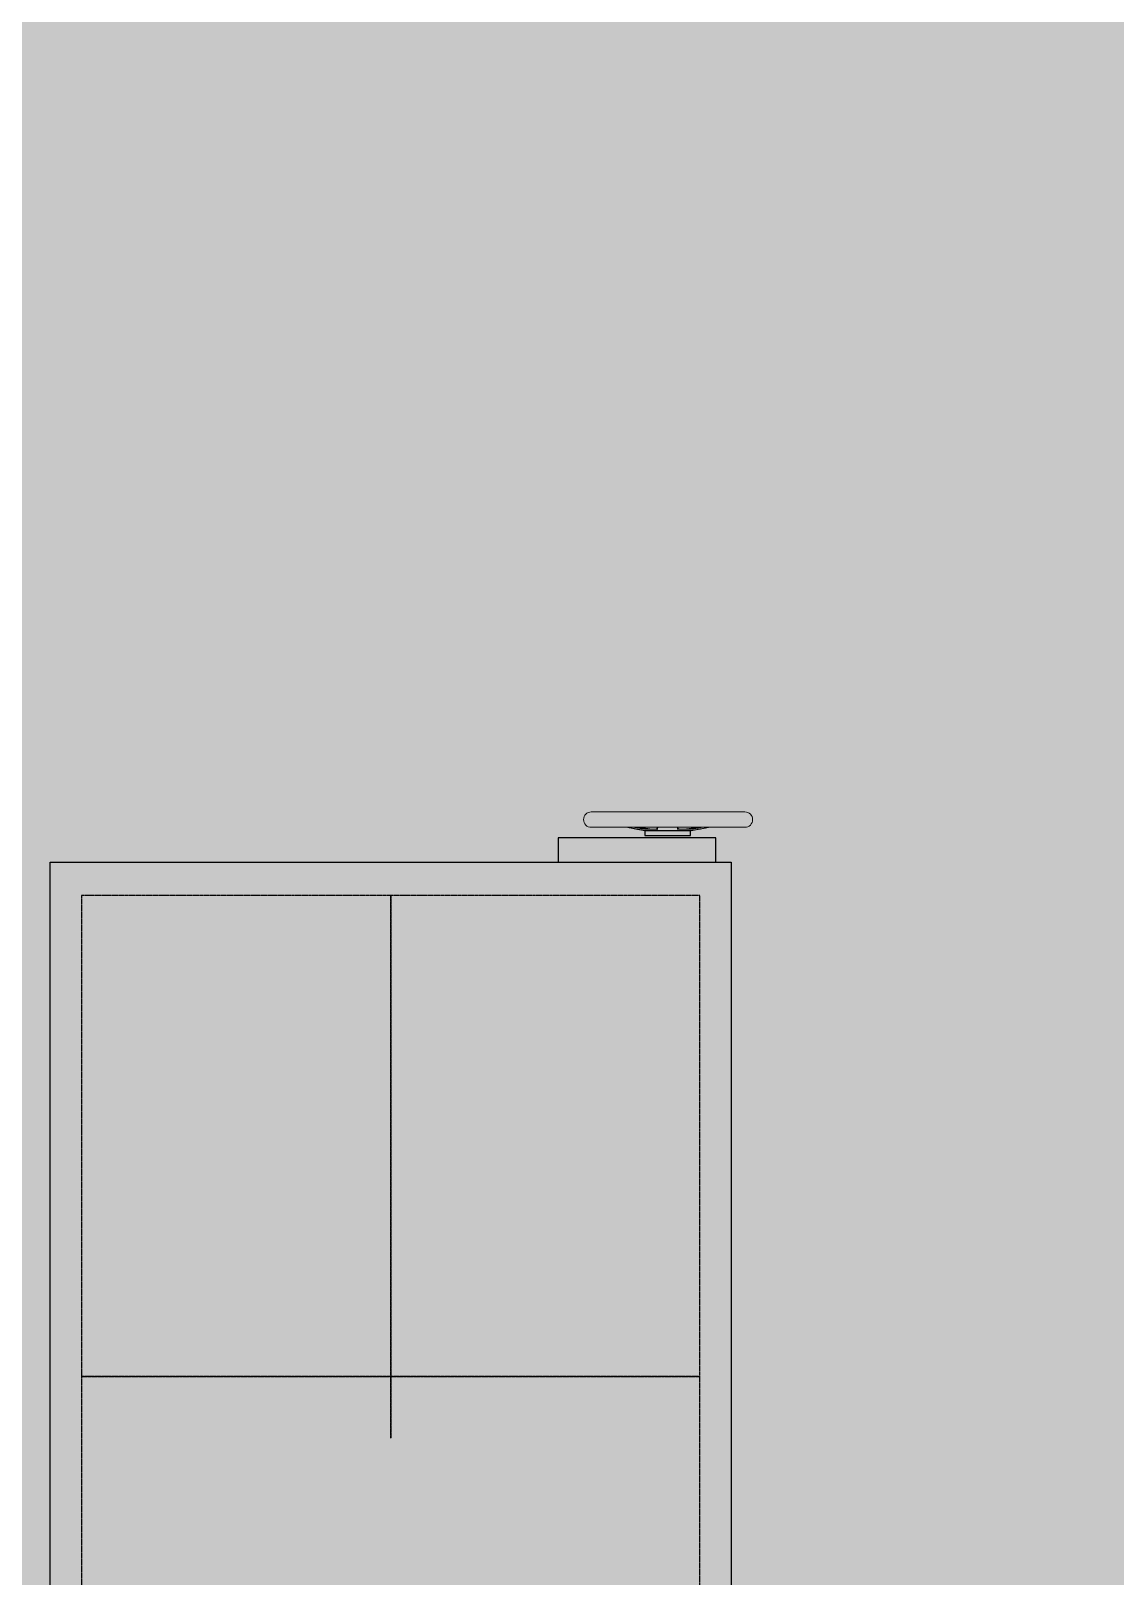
# Model space of a CAD drawing. Header units: inches. Extents: x 613227 to 772276, y -183327 to -97364.
# Drawn here: x 674653 to 676898, y -121837 to -118638 of the extents above; entities that cross this region are included whole.
import ezdxf

# ---------------------------------------------------------------- set-up
doc = ezdxf.new("R2010")
doc.units = ezdxf.units.IN
doc.header["$MEASUREMENT"] = 0
doc.linetypes.add('HIDDEN2', pattern=[0.1875, 0.125, -0.0625])
doc.layers.add('HL-TMP', color=7, linetype='Continuous')
doc.layers.add('SHOPFITTING', color=4, linetype='Continuous')

msp = doc.modelspace()

# ---------------------------------------------------------------- hatches: boundary and pattern name
at = {"layer": 'HL-TMP', "true_color": 0xffff00}
h = msp.add_hatch(color=2, dxfattribs=at)
h.paths.add_polyline_path([(707313.1, -141726.6), (707013.4, -141726.6), (707013.4, -141571.6), (702623.4, -141571.6), (702623.4, -142891.6), (702623.4, -144471.6), (707013.4, -144471.6), (707013.4, -144326.6), (707313.1, -144326.6)], flags=0)
h.paths.add_polyline_path([(707213.4, -119081.6), (702623.4, -119081.6), (702623.4, -121891.6), (702623.4, -121971.6), (707213.4, -121971.6), (707213.4, -120726.6), (707013.4, -120726.6), (707013.4, -120326.6), (707213.4, -120326.6)], flags=0)
h.paths.add_polyline_path([(707213.4, -114726.6), (707013.4, -114726.6), (707013.4, -114581.6), (702623.4, -114581.6), (702623.4, -115891.6), (702623.4, -118971.6), (707213.4, -118971.6), (707213.4, -117726.6), (707013.4, -117726.6), (707013.4, -117326.6), (707213.4, -117326.6)], flags=0)
h.paths.add_polyline_path([(684713.3, -177716.6), (684613.3, -177716.6), (684613.3, -177326.6), (684713.4, -177326.6), (684713.4, -177100.6), (681253.4, -177100.6), (680203.3, -177100.6), (680203.3, -177870.6), (680203.3, -181806.6), (684603.4, -181806.6), (684603.4, -180726.6), (684613.3, -180726.6), (684613.3, -180326.6), (684713.3, -180326.6)], flags=0)
h.paths.add_polyline_path([(699903.4, -162436.6), (695613.4, -162436.6), (695613.4, -164226.6), (695313.4, -164226.6), (695313.4, -165326.6), (695613.4, -165326.6), (695613.4, -165726.6), (695314.1, -165726.6), (695314.1, -166971.4), (698715.8, -166971.4), (698715.8, -167081.4), (695313.6, -167081.4), (695313.6, -168326.6), (695613.4, -168326.6), (695613.4, -168726.6), (695313.6, -168726.6), (695313.6, -171326.6), (695613.4, -171326.6), (695613.4, -171471.6), (699903.4, -171471.6), (699903.3, -166119.6)], flags=0)
h.paths.add_polyline_path([(699748.3, -172581.6), (699748.3, -171581.6), (695613.4, -171581.6), (695613.4, -171726.6), (695313.4, -171726.6), (695313.6, -174326.6), (695613.4, -174326.6), (695613.4, -174726.6), (695313.4, -174726.6), (695313.6, -176037), (695353.1, -176076.5), (696603.4, -176076.4), (696603.4, -175676.6), (699748.3, -175676.6)], flags=0)
h.paths.add_polyline_path([(702758.4, -171581.6), (700838.4, -171581.6), (699858.4, -171581.6), (699858.4, -172581.6), (699858.4, -175676.6), (700003.3, -175676.6), (700003.3, -176076.4), (700217.5, -176076.4), (700684, -176542.9), (700830.5, -176603.8), (701786.2, -176603.8), (701932.7, -176542.9), (702399.2, -176076.4), (702613.3, -176076.4), (702613.3, -175676.6), (702758.4, -175676.6), (702758.4, -173431.6)], flags=0)
h.paths.add_polyline_path([(707213.4, -171726.6), (707013.4, -171726.6), (707013.4, -171581.6), (702868.3, -171581.6), (702868.3, -173431.6), (702868.3, -175676.6), (706013.4, -175676.6), (706013.4, -176076.4), (707273.6, -176076.5), (707313.1, -176037), (707313.1, -174726.6), (707013.4, -174726.6), (707013.4, -174326.6), (707213.4, -174326.6)], flags=0)
h.paths.add_polyline_path([(707213.4, -150726.6), (707013.4, -150726.6), (707013.4, -150326.6), (707213.4, -150326.6), (707213.4, -148971.6), (707113.3, -148971.6), (707113.3, -149081.6), (704913.4, -149081.6), (704913.4, -148971.6), (707213.4, -148971.6), (707213.4, -147726.6), (707013.4, -147726.6), (707013.4, -147326.6), (707213.4, -147326.6), (707213.4, -144726.6), (707013.4, -144726.6), (707013.4, -144561.6), (702623.4, -144561.6), (702623.4, -160891.6), (702623.4, -171471.5), (707013.4, -171471.5), (707013.4, -171326.6), (707213.4, -171326.6), (707213.4, -168726.6), (707013.4, -168726.6), (707013.4, -168326.6), (707213.4, -168326.6), (707213.4, -167081.4), (705013.3, -167081.4), (705013.3, -166971.4), (707213.4, -166971.4), (707213.4, -165726.6), (707013.4, -165726.6), (707013.4, -165326.6), (707213.4, -165326.6), (707213.4, -162726.6), (707013.4, -162726.6), (707013.4, -162581.6), (705013.3, -162581.6), (705013.3, -162471.6), (707013.4, -162471.6), (707013.4, -162326.6), (707213.4, -162326.6), (707213.4, -159726.6), (707013.4, -159726.6), (707013.4, -159326.6), (707213.4, -159326.6), (707213.4, -157971.4), (707113.3, -157971.6), (707113.3, -158081.6), (704913.4, -158081.6), (704913.4, -157971.4), (707213.4, -157971.4), (707213.4, -156726.6), (707013.4, -156726.6), (707013.4, -156326.6), (707213.4, -156326.6), (707213.4, -153726.6), (707013.4, -153726.6), (707013.4, -153581.6), (705013.3, -153581.6), (705013.3, -153471.6), (707013.4, -153471.6), (707013.4, -153326.6), (707213.4, -153326.6)], flags=0)
h.paths.add_polyline_path([(699903.4, -156691.6), (699903.4, -156581.6), (695613.4, -156581.6), (695613.4, -159616.6), (699903.4, -159616.6)], flags=0)
h.paths.add_polyline_path([(699903.4, -153691.6), (699903.4, -153581.6), (695613.4, -153581.6), (695613.4, -153726.6), (695288.4, -153726.6), (695288.4, -156326.6), (695613.4, -156326.6), (695613.4, -156471.6), (699903.4, -156471.6)], flags=0)
h.paths.add_polyline_path([(699903.4, -150691.6), (699903.4, -150581.6), (695613.4, -150581.6), (695613.4, -150726.6), (695288.4, -150726.6), (695288.4, -153326.6), (695613.4, -153326.6), (695613.4, -153471.6), (699903.4, -153471.6)], flags=0)
h.paths.add_polyline_path([(668248.3, -177531.6), (667348.3, -177531.6), (665423.4, -177531.6), (665423.4, -181816.9), (668248.3, -181816.9)], flags=0)
h.paths.add_polyline_path([(654758.4, -128136.6), (657758.4, -128136.6), (657758.4, -131116.6), (656513.4, -131116.6), (656513.4, -130626.6), (654758.4, -130626.6)], flags=0)
h.paths.add_polyline_path([(666313.3, -119666.6), (666313.3, -119436.6), (663868.4, -119436.6), (663868.4, -124726.6), (663868.4, -130626.6), (663868.4, -131116.6), (665113.4, -131116.6), (665113.4, -130626.6), (665403.4, -130626.6), (665403.4, -127696.6), (666313.3, -127696.6), (666313.3, -125081.6), (665613.4, -125081.6), (665613.4, -125326.6), (665013.4, -125326.6), (665013.4, -124726.6), (665613.4, -124726.6), (665613.4, -124971.6), (666313.3, -124971.6)], flags=0)
h.paths.add_polyline_path([(668743.3, -127806.6), (665513.4, -127806.6), (665513.4, -131116.6), (668743.3, -131116.6), (668743.3, -130156.6)], flags=0)
h.paths.add_polyline_path([(699903.4, -110081.6), (695413.3, -110081.6), (695413.3, -111326.6), (695613.4, -111326.6), (695613.4, -111726.6), (695413.3, -111726.6), (695413.3, -112971.6), (695613.4, -112971.6), (698303.4, -112971.6), (699903.4, -112971.6), (699903.4, -111691.6)], flags=0)
h.paths.add_polyline_path([(699903.4, -108691.6), (699903.4, -107376.6), (696613.3, -107376.6), (696613.3, -106976.6), (695353.1, -106976.6), (695313.6, -107016.2), (695313.4, -108326.6), (695613.4, -108326.6), (695613.4, -108726.6), (695413.3, -108726.6), (695413.3, -109971.6), (699903.4, -109971.6)], flags=0)
h.paths.add_polyline_path([(618953.4, -144641.6), (614613.4, -144641.6), (614613.4, -144726.6), (614413.3, -144726.6), (614413.3, -147326.6), (614613.4, -147326.6), (614613.4, -147416.6), (618953.4, -147416.6), (618953.4, -146426.2)], flags=0)
h.paths.add_polyline_path([(618953.4, -148911.6), (618953.4, -147506.6), (614613.4, -147506.6), (614613.4, -147726.6), (614413.3, -147726.6), (614413.3, -150326.6), (614613.4, -150326.6), (614613.4, -150418.6), (618953.4, -150418.6)], flags=0)
h.paths.add_polyline_path([(618953.4, -150597), (618953.4, -150508.6), (614613.4, -150508.6), (614613.4, -150726.6), (614413.3, -150726.6), (614413.3, -153326.6), (614613.4, -153326.6), (614613.4, -153418.6), (618953.4, -153418.6)], flags=0)
h.paths.add_polyline_path([(619463.4, -156076.6), (619463.4, -153508.6), (614613.4, -153508.6), (614613.4, -153726.6), (614413.3, -153726.6), (614413.3, -156326.6), (614613.4, -156326.6), (614613.4, -156726.6), (614413.3, -156726.6), (614413.3, -159326.6), (614613.4, -159326.6), (614613.4, -159481.6), (619463.4, -159481.3)], flags=0)
h.paths.add_polyline_path([(617713.4, -171676.6), (617713.4, -171581.6), (614613.4, -171581.6), (614613.4, -171726.6), (614413.3, -171726.6), (614413.3, -174326.6), (614613.4, -174326.6), (614613.4, -174726.6), (614313.6, -174726.6), (614313.6, -176037), (614353.1, -176076.5), (615613.3, -176076.4), (615613.3, -175676.6), (617713.4, -175676.6)], flags=0)
h.paths.add_polyline_path([(707213.4, -129726.6), (707013.4, -129726.6), (707013.4, -129326.6), (707213.4, -129326.6), (707213.4, -128081.6), (702623.4, -128081.6), (702623.4, -130891.6), (702623.4, -132471.6), (707013.4, -132471.6), (707013.4, -132326.6), (707213.4, -132326.6)], flags=0)
h.paths.add_polyline_path([(618953.4, -117581.6), (618903.4, -117581.6), (618903.4, -116001.6), (614413.3, -116001.6), (614413.3, -117326.6), (614613.4, -117326.6), (614613.4, -117726.6), (614413.3, -117726.6), (614413.3, -120326.6), (614613.4, -120326.6), (614613.4, -120462.3), (618953.4, -120462.3), (618953.4, -118891.6)], flags=0)
h.paths.add_polyline_path([(626013.4, -108326.6), (626313.1, -108326.6), (626313.1, -107016.2), (626273.6, -106976.6), (625013.4, -106976.8), (625013.4, -107376.6), (621723.4, -107376.6), (621723.4, -109041.6), (621723.4, -111471.6), (626013.4, -111471.6), (626013.4, -111326.6), (626213.4, -111326.6), (626213.4, -108726.6), (626013.4, -108726.6)], flags=0)
h.paths.add_polyline_path([(626213.4, -111726.6), (626013.4, -111726.6), (626013.4, -111581.6), (621723.4, -111581.6), (621723.4, -112891.6), (621723.4, -114471.6), (622623.4, -114471.6), (626013.4, -114471.6), (626013.4, -114326.6), (626213.4, -114326.6)], flags=0)
h.paths.add_polyline_path([(626213.4, -114726.6), (626013.4, -114726.6), (626013.4, -114581.6), (622623.4, -114581.6), (621723.4, -114581.6), (621723.4, -117471.6), (626013.4, -117471.6), (626013.4, -117326.6), (626213.4, -117326.6)], flags=0)
h.paths.add_polyline_path([(626213.4, -117726.6), (626013.4, -117726.6), (626013.4, -117581.6), (621673.3, -117581.6), (621673.3, -118891.6), (621673.3, -120471.6), (626013.4, -120471.6), (626013.4, -120326.6), (626213.4, -120326.6)], flags=0)
h.paths.add_polyline_path([(626213.4, -120726.6), (626013.4, -120726.6), (626013.4, -120581.6), (621673.3, -120581.6), (621673.3, -121891.6), (621673.3, -123471.6), (626013.4, -123471.6), (626013.4, -123326.6), (626213.4, -123326.6)], flags=0)
h.paths.add_polyline_path([(624009.8, -123581.6), (626013.4, -123581.6), (626013.4, -123726.6), (626172.3, -123726.6), (626213.4, -123726.6), (626213.4, -126326.6), (626013.4, -126326.6), (626013.4, -126471.6), (622977.8, -126471.6), (622977.8, -125289.7), (624009.8, -125289.7)], flags=0)
h.paths.add_polyline_path([(626313.1, -168726.6), (626013.4, -168726.6), (626013.4, -168581.6), (621673.4, -168581.6), (621673.4, -169876.6), (621673.4, -171471.6), (626013.4, -171471.6), (626013.4, -171326.6), (626313.1, -171326.6)], flags=0)
h.paths.add_polyline_path([(626313.4, -171726.6), (626013.4, -171726.6), (626013.4, -171581.6), (621673.4, -171581.6), (621673.4, -172876.6), (621673.4, -172971.6), (621733.4, -172971.6), (621733.4, -175676.6), (625023.4, -175676.6), (625023.4, -176076.5), (626273.6, -176076.5), (626313.1, -176037), (626313.1, -174726.6), (626013.4, -174726.6), (626013.4, -174326.6), (626313.1, -174326.6)], flags=0)
h.paths.add_polyline_path([(621623.4, -173081.6), (619893.4, -173081.6), (617823.4, -173081.6), (617823.4, -175676.6), (619013.4, -175676.6), (619013.4, -176076.4), (619227.5, -176076.4), (619694, -176542.9), (619840.5, -176603.8), (620796.2, -176603.8), (620942.7, -176542.9), (621409.2, -176076.4), (621623.4, -176076.4)], flags=0)
h.paths.add_polyline_path([(640351.4, -162436.6), (638513.4, -162436.6), (638513.4, -162806.6), (638113.3, -162806.6), (638113.3, -162436.6), (636723.4, -162436.6), (636723.4, -163826.6), (637013.4, -163826.6), (637013.4, -164226.6), (637023.4, -164226.6), (637023.4, -165481.6), (640351.4, -165481.6)], flags=0)
h.paths.add_polyline_path([(640351.4, -165571.6), (637023.4, -165571.6), (637023.4, -168471.6), (640351.4, -168471.6)], flags=0)
h.paths.add_polyline_path([(641248.3, -168581.6), (637023.4, -168581.6), (637023.4, -169826.6), (637013.4, -169826.6), (637013.4, -171616.6), (641248.3, -171616.6), (641248.3, -170739.6)], flags=0)
h.paths.add_polyline_path([(641268.4, -171726.6), (637023.4, -171726.6), (637023.4, -172826.6), (637013.4, -172826.6), (637013.4, -174481.6), (640413.4, -174481.6), (641268.4, -174481.7)], flags=0)
h.paths.add_polyline_path([(641268.4, -177571.6), (640413.4, -177571.6), (637023.3, -177571.6), (637023.3, -181816.5), (641113.3, -181816.5), (641268.4, -181816.5)], flags=0)
h.paths.add_polyline_path([(650213.3, -163871.6), (648563.4, -163871.6), (647513.4, -163871.6), (647513.4, -169111.6), (648450.9, -169111.6), (650213.3, -169111.6)], flags=0)
h.paths.add_polyline_path([(652863.4, -164769.6), (653233.4, -164769.6), (653233.4, -163871.6), (653098.9, -163871.6), (653098.9, -163867.6), (652263.4, -163867.6), (650413.3, -163867.6), (650413.3, -169111.6), (652863.4, -169111.6)], flags=0)
h.paths.add_polyline_path([(659258.4, -178876.6), (657218.4, -178876.6), (657218.4, -178936.6), (656368.4, -178936.6), (656368.4, -181816.6), (659258.4, -181816.6)], flags=0)
h.paths.add_polyline_path([(674203.3, -169331.6), (672978.4, -169331.6), (671428.3, -169331.6), (671428.3, -170041.6), (671168.4, -170041.6), (671168.4, -169331.6), (668423.4, -169331.6), (668423.4, -174526.6), (674203.3, -174526.6)], flags=0)
h.paths.add_polyline_path([(672723.4, -166650.8), (672992.3, -166650.8), (672992.3, -165278.1), (672950.8, -165278.1), (672950.8, -165230.6), (670655.8, -165230.6), (670655.8, -165278.1), (670614.4, -165278.1), (670614.4, -166650.8), (670883.4, -166650.8), (670883.4, -167050.8), (670323.4, -167050.8), (670323.4, -166650.8), (670592.3, -166650.8), (670592.3, -165278.1), (670550.8, -165278.1), (670550.8, -165230.6), (668253.4, -165230.6), (668253.4, -166650.8), (668483.4, -166650.8), (668483.4, -167050.8), (668423.4, -167050.8), (668423.4, -169111.6), (672978.4, -169111.6), (674423.4, -169111.6), (677853.4, -169111.6), (677853.4, -168226.6), (679003.3, -168226.6), (679003.3, -167226.6), (679003.3, -167031.6), (679703.4, -167031.6), (679703.4, -165230.6), (677855.8, -165230.6), (677855.8, -165278.1), (677814.4, -165278.1), (677814.4, -166650.8), (678083.4, -166650.8), (678083.4, -167050.8), (677523.4, -167050.8), (677523.4, -166650.8), (677792.3, -166650.8), (677792.3, -165278.1), (677750.8, -165278.1), (677750.8, -165230.6), (675455.8, -165230.6), (675455.8, -165278.1), (675414.4, -165278.1), (675414.4, -166650.8), (675683.4, -166650.8), (675683.4, -167050.8), (675123.4, -167050.8), (675123.4, -166650.8), (675392.3, -166650.8), (675392.3, -165278.1), (675350.8, -165278.1), (675350.8, -165230.6), (673055.8, -165230.6), (673055.8, -165278.1), (673014.4, -165278.1), (673014.4, -166650.8), (673283.4, -166650.8), (673283.4, -167050.8), (672723.4, -167050.8)], flags=0)
h.paths.add_polyline_path([(618953.4, -124891.6), (618953.4, -120572.3), (614613.4, -120572.3), (614613.4, -120726.6), (614413.3, -120726.6), (614413.3, -123326.6), (614613.4, -123326.6), (614613.4, -123726.6), (614413.3, -123726.6), (614413.3, -126326.6), (614613.4, -126326.6), (614613.4, -126726.6), (614413.3, -126726.6), (614413.3, -127971.6), (618953.4, -127971.6)], flags=0)
h.paths.add_polyline_path([(618953.4, -128081.6), (614413.3, -128081.6), (614413.3, -129326.6), (614613.4, -129326.6), (614613.4, -129726.6), (614413.3, -129726.6), (614413.3, -130971.6), (618953.4, -130971.6), (618953.4, -130856.6)], flags=0)
h.paths.add_polyline_path([(678988.3, -117526.6), (677966, -117526.6), (674513.3, -117526.6), (674513.4, -118726.6), (674613.4, -118726.6), (674613.4, -119326.6), (674513.4, -119326.6), (674513.4, -124726.6), (674613.4, -124726.6), (674613.4, -125326.6), (674513.4, -125326.6), (674513.4, -127826.9), (678988.3, -127826.9), (678988.3, -124166.6), (676953.3, -124166.6), (676953.3, -124076.6), (678388.3, -124076.6), (678388.3, -120576.6), (676953.3, -120576.6), (676953.3, -120486.6), (678988.3, -120486.6)], flags=0)
h.paths.add_polyline_path([(678988.3, -128624.5), (678988.3, -127916.9), (674513.3, -127916.9), (674513.4, -131136.6), (678988.3, -131136.6)], flags=0)
h.paths.add_polyline_path([(684613.3, -125066.6), (680463.3, -125066.6), (680463.3, -130627.4), (680463.3, -131046.6), (684613.3, -131046.6)], flags=0)
h.paths.add_polyline_path([(684613.3, -122226.6), (680368.3, -122226.6), (680368.3, -124851.6), (684613.3, -124851.6)], flags=0)
h.paths.add_polyline_path([(684613.3, -117641.6), (680368.3, -117641.6), (680368.3, -118618.2), (680368.3, -122136.6), (684613.3, -122136.6)], flags=0)
h.paths.add_polyline_path([(680278.3, -114726.6), (674513.3, -114726.6), (674513.3, -117411.6), (677966, -117411.6), (678988.3, -117411.6), (678988.3, -116421.6), (680163.3, -116421.6), (680278.3, -116421.6)], flags=0)
h.paths.add_polyline_path([(699903.4, -117691.6), (699903.4, -117581.6), (695613.4, -117581.6), (695613.4, -117726.6), (695413.3, -117726.6), (695413.3, -120326.6), (695613.4, -120326.6), (695613.4, -120726.6), (695413.3, -120726.6), (695413.3, -123326.6), (695613.4, -123326.6), (695613.4, -123726.6), (695413.3, -123726.6), (695413.3, -126326.6), (695613.4, -126326.6), (695613.4, -126471.6), (699903.4, -126471.6)], flags=0)

# ---------------------------------------------------------------- linework, layer by layer
at = {"layer": 'SHOPFITTING', "lineweight": 5}
for p, q in [((675813.7, -120254.8), (676131.7, -120254.8)), ((676131.7, -120286.8), (675813.7, -120286.8)), ((675887.7, -120286.8), (675889.1, -120287.1)), ((675924.9, -120293.8), (675887.8, -120286.8)), ((675889.1, -120287.1), (675890.5, -120287.4)), ((675890.5, -120287.4), (675891.9, -120287.6)), ((675891.9, -120287.6), (675893.3, -120287.9)), ((675893.3, -120287.9), (675894.6, -120288.1)), ((675894.6, -120288.1), (675895.9, -120288.4)), ((675895.9, -120288.4), (675897.2, -120288.6)), ((675897.2, -120288.6), (675898.5, -120288.8)), ((675898.5, -120288.8), (675899.7, -120289.1)), ((675899.7, -120289.1), (675901, -120289.3)), ((675901, -120289.3), (675902.2, -120289.5)), ((675902.2, -120289.5), (675903.4, -120289.7)), ((675903.4, -120289.7), (675904.6, -120290)), ((675904.6, -120286.9), (675904.1, -120286.8)), ((675905.2, -120287), (675904.6, -120286.9)), ((675904.6, -120290), (675905.7, -120290.2)), ((675905.7, -120287.1), (675905.2, -120287)), ((675906.3, -120287.2), (675905.7, -120287.1)), ((675905.7, -120290.2), (675906.9, -120290.4)), ((675906.8, -120287.3), (675906.3, -120287.2)), ((675907.4, -120287.4), (675906.8, -120287.3)), ((675906.9, -120290.4), (675908, -120290.6)), ((675907.9, -120287.5), (675907.4, -120287.4)), ((675908.4, -120287.6), (675907.9, -120287.5)), ((675908, -120290.6), (675909.1, -120290.8)), ((675909, -120287.7), (675908.4, -120287.6)), ((675909.5, -120287.8), (675909, -120287.7)), ((675909.1, -120290.8), (675910.2, -120291)), ((675910, -120287.9), (675909.5, -120287.8)), ((675910.5, -120288), (675910, -120287.9)), ((675910.2, -120291), (675911.3, -120291.2)), ((675911.1, -120288.1), (675910.5, -120288)), ((675911.6, -120288.2), (675911.1, -120288.1)), ((675911.3, -120291.2), (675912.4, -120291.4)), ((675912.1, -120288.3), (675911.6, -120288.2)), ((675912.6, -120288.4), (675912.1, -120288.3)), ((675912.4, -120291.4), (675913.4, -120291.6)), ((675913.1, -120288.5), (675912.6, -120288.4)), ((675913.6, -120288.6), (675913.1, -120288.5)), ((675913.4, -120291.6), (675914.5, -120291.8)), ((675914.1, -120288.6), (675913.6, -120288.6)), ((675914.6, -120288.7), (675914.1, -120288.6)), ((675914.2, -120286.8), (675914.9, -120286.9)), ((675914.5, -120291.8), (675915.5, -120292)), ((675915.1, -120288.8), (675914.6, -120288.7)), ((675914.9, -120286.9), (675915.5, -120287)), ((675915.5, -120288.9), (675915.1, -120288.8)), ((675915.5, -120287), (675916.1, -120287.2)), ((675916, -120289), (675915.5, -120288.9)), ((675915.5, -120292), (675916.5, -120292.1)), ((675916.5, -120289.1), (675916, -120289)), ((675916.1, -120287.2), (675916.7, -120287.3)), ((675916.5, -120289.1), (675917.2, -120289.2)), ((675917.1, -120292.2), (675916.5, -120292.1)), ((675916.7, -120287.3), (675917.3, -120287.4)), ((675917.7, -120292.3), (675917.1, -120292.2)), ((675917.2, -120289.2), (675917.9, -120289.3)), ((675917.3, -120287.4), (675917.9, -120287.5)), ((675918.3, -120292.4), (675917.7, -120292.3)), ((675917.9, -120287.5), (675918.5, -120287.6)), ((675917.9, -120289.3), (675918.6, -120289.4)), ((675918.8, -120292.5), (675918.3, -120292.4)), ((675918.5, -120287.6), (675919.1, -120287.7)), ((675918.6, -120289.4), (675919.2, -120289.6)), ((675919.4, -120292.6), (675918.8, -120292.5)), ((675919.1, -120287.7), (675919.7, -120287.8)), ((675919.2, -120289.6), (675919.9, -120289.7)), ((675919.9, -120292.7), (675919.4, -120292.6)), ((675919.7, -120287.8), (675920.2, -120287.9)), ((675919.9, -120289.7), (675920.5, -120289.8)), ((675920.4, -120292.8), (675919.9, -120292.7)), ((675920.2, -120287.9), (675920.8, -120288)), ((675920.9, -120292.9), (675920.4, -120292.8)), ((675920.5, -120289.8), (675921.1, -120289.9)), ((675920.8, -120288), (675921.4, -120288.1)), ((675921.4, -120293), (675920.9, -120292.9)), ((675921.1, -120289.9), (675921.7, -120290)), ((675921.4, -120288.1), (675922, -120288.2)), ((675921.9, -120293.1), (675921.4, -120293)), ((675921.7, -120290), (675922.3, -120290.1)), ((675922.4, -120293.1), (675921.9, -120293.1)), ((675922, -120288.2), (675922.5, -120288.3)), ((675922.3, -120290.1), (675922.9, -120290.2)), ((675922.9, -120293.2), (675922.4, -120293.1)), ((675922.5, -120288.3), (675923.1, -120288.4)), ((675922.9, -120290.2), (675923.5, -120290.2)), ((675923.4, -120293.3), (675922.9, -120293.2)), ((675923.1, -120288.4), (675923.7, -120288.5)), ((675923.9, -120293.4), (675923.4, -120293.3)), ((675923.5, -120290.2), (675924, -120290.3)), ((675923.7, -120288.5), (675924.2, -120288.6)), ((675924.3, -120293.4), (675923.9, -120293.4)), ((675924, -120290.3), (675924.6, -120290.4)), ((675924.2, -120288.6), (675924.8, -120288.7)), ((675924.8, -120293.5), (675924.3, -120293.4)), ((675924.6, -120290.4), (675925.1, -120290.5)), ((675924.8, -120288.7), (675925.3, -120288.8)), ((675925.3, -120293.5), (675924.8, -120293.5)), ((675924.9, -120293.8), (675927.9, -120293.8)), ((675925.1, -120290.5), (675925.7, -120290.5)), ((675925.3, -120288.8), (675925.9, -120288.9)), ((675925.7, -120293.6), (675925.3, -120293.5)), ((675925.7, -120290.5), (675926.1, -120290.6)), ((675926.1, -120293.6), (675925.7, -120293.6)), ((675925.9, -120288.9), (675926.4, -120288.9)), ((675926.1, -120290.6), (675926.6, -120290.7)), ((675926.5, -120293.7), (675926.1, -120293.6)), ((675926.4, -120288.9), (675926.9, -120289)), ((675926.9, -120293.7), (675926.5, -120293.7)), ((675926.6, -120290.7), (675927.1, -120290.7)), ((675926.9, -120289), (675927.5, -120289.1)), ((675927.3, -120293.8), (675926.9, -120293.7)), ((675927.1, -120290.7), (675927.5, -120290.7)), ((675927.6, -120293.8), (675927.3, -120293.8)), ((675927.5, -120289.1), (675928, -120289.2)), ((675927.5, -120290.7), (675927.9, -120290.8)), ((675927.9, -120293.8), (675927.6, -120293.8)), ((675927.9, -120290.8), (675928.3, -120290.8)), ((675929.3, -120293.8), (675927.9, -120293.8)), ((675928.7, -120289.3), (675928, -120289.2)), ((675928.3, -120290.8), (675928.6, -120290.8)), ((675928.6, -120290.8), (675929, -120290.8)), ((675929.3, -120289.4), (675928.7, -120289.3)), ((675929, -120290.8), (675929.3, -120290.8)), ((675930, -120289.5), (675929.3, -120289.4)), ((675929.3, -120290.8), (675942.5, -120290.8)), ((675942.5, -120293.8), (675929.3, -120293.8)), ((675930.6, -120289.6), (675930, -120289.5)), ((675931.3, -120289.7), (675930.6, -120289.6)), ((675931.9, -120289.8), (675931.3, -120289.7)), ((675932.5, -120289.9), (675931.9, -120289.8)), ((675933.2, -120290), (675932.5, -120289.9)), ((675933.8, -120290.1), (675933.2, -120290)), ((675934.5, -120290.2), (675933.8, -120290.1)), ((675935.1, -120290.3), (675934.5, -120290.2)), ((675935.8, -120290.3), (675935.1, -120290.3)), ((675936.4, -120290.4), (675935.8, -120290.3)), ((675937.1, -120290.5), (675936.4, -120290.4)), ((675937.7, -120290.5), (675937.1, -120290.5)), ((675938.4, -120290.6), (675937.7, -120290.5)), ((675939, -120290.6), (675938.4, -120290.6)), ((675939.6, -120290.7), (675939, -120290.6)), ((675940.2, -120290.7), (675939.6, -120290.7)), ((675940.8, -120290.7), (675940.2, -120290.7)), ((675941.4, -120290.8), (675940.8, -120290.7)), ((675942, -120290.8), (675941.4, -120290.8)), ((675942.5, -120290.8), (675942, -120290.8)), ((675942.5, -120290.8), (675943, -120290.8)), ((675943.1, -120290.8), (675942.5, -120290.8)), ((675944.6, -120293.8), (675942.5, -120293.8)), ((675943, -120290.8), (675943.5, -120290.8)), ((675943.5, -120290.8), (675944, -120290.8)), ((675944, -120290.8), (675944.5, -120290.8)), ((675944.5, -120290.8), (675945, -120290.7)), ((675944.6, -120293.8), (675999.1, -120293.8)), ((675944.9, -120293.8), (675944.6, -120293.8)), ((675945.3, -120293.8), (675944.9, -120293.8)), ((675945, -120290.7), (675945.4, -120290.7)), ((675945.7, -120293.7), (675945.3, -120293.8)), ((675945.4, -120290.7), (675945.9, -120290.7)), ((675946, -120293.7), (675945.7, -120293.7)), ((675945.9, -120290.7), (675946.3, -120290.6)), ((675946.4, -120293.7), (675946, -120293.7)), ((675946.3, -120290.6), (675946.7, -120290.6)), ((675946.7, -120293.6), (675946.4, -120293.7)), ((675946.7, -120290.6), (675947, -120290.5)), ((675947, -120293.6), (675946.7, -120293.6)), ((675947, -120290.5), (675947.4, -120290.4)), ((675947.3, -120293.5), (675947, -120293.6)), ((675947.6, -120293.5), (675947.3, -120293.5)), ((675947.4, -120290.4), (675947.7, -120290.4)), ((675947.8, -120293.4), (675947.6, -120293.5)), ((675947.7, -120290.4), (675948, -120290.3)), ((675948.1, -120293.3), (675947.8, -120293.4)), ((675948, -120290.3), (675948.3, -120290.2)), ((675948.3, -120293.3), (675948.1, -120293.3)), ((675948.3, -120290.2), (675948.6, -120290.1)), ((675948.5, -120293.2), (675948.3, -120293.3)), ((675948.7, -120293.1), (675948.5, -120293.2)), ((675948.6, -120290.1), (675948.8, -120290)), ((675948.9, -120293), (675948.7, -120293.1)), ((675948.8, -120290), (675949, -120290)), ((675949.1, -120293), (675948.9, -120293)), ((675949, -120290), (675949.2, -120289.9)), ((675949.2, -120292.9), (675949.1, -120293)), ((675949.2, -120289.9), (675949.3, -120289.8)), ((675949.3, -120292.8), (675949.2, -120292.9)), ((675949.3, -120289.8), (675949.5, -120289.7)), ((675949.4, -120292.7), (675949.3, -120292.8)), ((675949.5, -120292.6), (675949.4, -120292.7)), ((675949.5, -120289.7), (675949.6, -120289.6)), ((675949.6, -120292.6), (675949.5, -120292.6)), ((675949.6, -120289.6), (675949.7, -120289.4)), ((675949.7, -120292.5), (675949.6, -120292.6)), ((675949.7, -120289.3), (675949.8, -120289.2)), ((675949.7, -120289.4), (675949.7, -120289.3)), ((675949.8, -120292.4), (675949.7, -120292.5)), ((675949.9, -120289), (675949.8, -120289.1)), ((675949.8, -120289.1), (675949.8, -120289.2)), ((675949.8, -120292.3), (675949.9, -120292.1)), ((675949.8, -120292.3), (675949.8, -120292.4)), ((675950, -120288.7), (675949.9, -120288.8)), ((675949.9, -120288.8), (675949.9, -120288.9)), ((675949.9, -120288.9), (675949.9, -120288.9)), ((675949.9, -120288.9), (675949.9, -120289)), ((675949.9, -120291.9), (675950, -120291.7)), ((675949.9, -120292.1), (675949.9, -120291.9)), ((675950.1, -120288.4), (675950, -120288.5)), ((675950, -120288.5), (675950, -120288.6)), ((675950, -120288.6), (675950, -120288.7)), ((675950, -120291.5), (675950.1, -120291.3)), ((675950, -120291.7), (675950, -120291.5)), ((675950.2, -120288), (675950.1, -120288.1)), ((675950.1, -120288.1), (675950.1, -120288.2)), ((675950.1, -120288.2), (675950.1, -120288.3)), ((675950.1, -120288.3), (675950.1, -120288.4)), ((675950.1, -120291.3), (675950.2, -120291.1)), ((675950.3, -120287.7), (675950.2, -120287.8)), ((675950.2, -120287.8), (675950.2, -120287.9)), ((675950.2, -120287.9), (675950.2, -120288)), ((675950.2, -120290.9), (675950.3, -120290.7)), ((675950.2, -120291.1), (675950.2, -120290.9)), ((675950.4, -120287.4), (675950.3, -120287.5)), ((675950.3, -120287.5), (675950.3, -120287.6)), ((675950.3, -120287.6), (675950.3, -120287.7)), ((675950.3, -120290.5), (675950.4, -120290.3)), ((675950.3, -120290.7), (675950.3, -120290.5)), ((675950.5, -120287), (675950.4, -120287.2)), ((675950.4, -120287.2), (675950.4, -120287.3)), ((675950.4, -120287.3), (675950.4, -120287.4)), ((675950.4, -120290.3), (675950.5, -120290.1)), ((675950.5, -120286.8), (675950.5, -120286.9)), ((675950.5, -120286.9), (675950.5, -120287)), ((675950.5, -120289.8), (675950.6, -120289.6)), ((675950.5, -120290.1), (675950.5, -120289.8)), ((675950.6, -120289.6), (675950.7, -120289.4)), ((675950.7, -120289.1), (675950.8, -120288.9)), ((675950.7, -120289.4), (675950.7, -120289.1)), ((675950.8, -120288.9), (675950.9, -120288.7)), ((675950.9, -120288.7), (675951, -120288.4)), ((675951, -120288.2), (675951.1, -120287.9)), ((675951, -120288.4), (675951, -120288.2)), ((675951.1, -120287.9), (675951.2, -120287.6)), ((675951.2, -120287.6), (675951.3, -120287.4)), ((675951.3, -120287.1), (675951.4, -120286.8)), ((675951.3, -120287.4), (675951.3, -120287.1)), ((675991.7, -120286.8), (675991.8, -120287.1)), ((675991.8, -120287.1), (675991.9, -120287.4)), ((675991.9, -120287.4), (675992, -120287.6)), ((675992, -120287.6), (675992, -120287.9)), ((675992, -120287.9), (675992.1, -120288.1)), ((675992.1, -120288.1), (675992.2, -120288.4)), ((675992.2, -120288.4), (675992.3, -120288.6)), ((675992.3, -120288.6), (675992.3, -120288.8)), ((675992.3, -120288.8), (675992.4, -120289.1)), ((675992.4, -120289.1), (675992.5, -120289.3)), ((675992.5, -120289.3), (675992.5, -120289.5)), ((675992.5, -120289.5), (675992.6, -120289.7)), ((675992.7, -120286.9), (675992.6, -120286.8)), ((675992.6, -120289.7), (675992.7, -120290)), ((675992.7, -120287), (675992.7, -120286.9)), ((675992.7, -120287.1), (675992.7, -120287)), ((675992.8, -120287.2), (675992.7, -120287.1)), ((675992.7, -120290), (675992.7, -120290.2)), ((675992.7, -120290.2), (675992.8, -120290.4)), ((675992.8, -120287.3), (675992.8, -120287.2)), ((675992.8, -120287.4), (675992.8, -120287.3)), ((675992.8, -120287.5), (675992.8, -120287.4)), ((675992.9, -120287.6), (675992.8, -120287.5)), ((675992.8, -120290.4), (675992.9, -120290.6)), ((675992.9, -120287.7), (675992.9, -120287.6)), ((675992.9, -120287.8), (675992.9, -120287.7)), ((675993, -120287.9), (675992.9, -120287.8)), ((675992.9, -120290.6), (675992.9, -120290.8)), ((675992.9, -120290.8), (675993, -120291)), ((675993, -120288), (675993, -120287.9)), ((675993, -120288.1), (675993, -120288)), ((675993, -120288.2), (675993, -120288.1)), ((675993.1, -120288.3), (675993, -120288.2)), ((675993, -120291), (675993, -120291.2)), ((675993, -120291.2), (675993.1, -120291.4)), ((675993.1, -120288.4), (675993.1, -120288.3)), ((675993.1, -120288.5), (675993.1, -120288.4)), ((675993.2, -120288.6), (675993.1, -120288.5)), ((675993.1, -120291.4), (675993.1, -120291.6)), ((675993.1, -120291.6), (675993.2, -120291.8)), ((675993.2, -120288.7), (675993.2, -120288.6)), ((675993.2, -120288.6), (675993.2, -120288.6)), ((675993.2, -120288.8), (675993.2, -120288.7)), ((675993.3, -120288.9), (675993.2, -120288.8)), ((675993.2, -120291.8), (675993.3, -120292)), ((675993.3, -120289), (675993.3, -120288.9)), ((675993.3, -120289.1), (675993.3, -120289)), ((675993.3, -120289.1), (675993.4, -120289.2)), ((675993.3, -120292), (675993.3, -120292.1)), ((675993.4, -120292.2), (675993.3, -120292.1)), ((675993.4, -120289.2), (675993.4, -120289.3)), ((675993.4, -120289.3), (675993.6, -120289.4)), ((675993.4, -120292.3), (675993.4, -120292.2)), ((675993.5, -120292.4), (675993.4, -120292.3)), ((675993.6, -120292.5), (675993.5, -120292.4)), ((675993.6, -120289.4), (675993.7, -120289.6)), ((675993.7, -120292.6), (675993.6, -120292.5)), ((675993.7, -120289.6), (675993.8, -120289.7)), ((675993.8, -120292.7), (675993.7, -120292.6)), ((675993.8, -120289.7), (675994, -120289.8)), ((675994, -120292.8), (675993.8, -120292.7)), ((675994, -120289.8), (675994.2, -120289.9)), ((675994.1, -120292.9), (675994, -120292.8)), ((675994.3, -120293), (675994.1, -120292.9)), ((675994.2, -120289.9), (675994.4, -120290)), ((675994.5, -120293.1), (675994.3, -120293)), ((675994.4, -120290), (675994.7, -120290.1)), ((675994.7, -120293.1), (675994.5, -120293.1)), ((675994.7, -120290.1), (675995, -120290.2)), ((675995, -120293.2), (675994.7, -120293.1)), ((675995, -120290.2), (675995.3, -120290.2)), ((675995.2, -120293.3), (675995, -120293.2)), ((675995.5, -120293.4), (675995.2, -120293.3)), ((675995.3, -120290.2), (675995.6, -120290.3)), ((675995.8, -120293.4), (675995.5, -120293.4)), ((675995.6, -120290.3), (675995.9, -120290.4)), ((675996.1, -120293.5), (675995.8, -120293.4)), ((675995.9, -120290.4), (675996.3, -120290.5)), ((675996.4, -120293.5), (675996.1, -120293.5)), ((675996.3, -120290.5), (675996.7, -120290.5)), ((675996.8, -120293.6), (675996.4, -120293.5)), ((675996.7, -120290.5), (675997.2, -120290.6)), ((675997.1, -120293.6), (675996.8, -120293.6)), ((675997.5, -120293.7), (675997.1, -120293.6)), ((675997.2, -120290.6), (675997.6, -120290.7)), ((675997.9, -120293.7), (675997.5, -120293.7)), ((675997.6, -120290.7), (675998.1, -120290.7)), ((675998.3, -120293.8), (675997.9, -120293.7)), ((675998.1, -120290.7), (675998.6, -120290.7)), ((675998.7, -120293.8), (675998.3, -120293.8)), ((675998.6, -120290.7), (675999.1, -120290.8)), ((675999.1, -120293.8), (675998.7, -120293.8)), ((675999.1, -120290.8), (675999.6, -120290.8)), ((676001.2, -120293.8), (675999.1, -120293.8)), ((675999.6, -120290.8), (676000.1, -120290.8)), ((676000.1, -120290.8), (676000.7, -120290.8)), ((676000.7, -120290.8), (676001.2, -120290.8)), ((676001.2, -120290.8), (676015.2, -120290.8)), ((676015.2, -120293.8), (676001.2, -120293.8)), ((676003.7, -120290.8), (676003.2, -120290.8)), ((676004.3, -120290.8), (676003.7, -120290.8)), ((676004.9, -120290.8), (676004.3, -120290.8)), ((676005.5, -120290.8), (676004.9, -120290.8)), ((676006.2, -120290.7), (676005.5, -120290.8)), ((676006.8, -120290.7), (676006.2, -120290.7)), ((676007.5, -120290.7), (676006.8, -120290.7)), ((676008.2, -120290.6), (676007.5, -120290.7)), ((676008.8, -120290.5), (676008.2, -120290.6)), ((676009.5, -120290.5), (676008.8, -120290.5)), ((676010.3, -120290.4), (676009.5, -120290.5)), ((676011, -120290.3), (676010.3, -120290.4)), ((676011.7, -120290.2), (676011, -120290.3)), ((676012.4, -120290.2), (676011.7, -120290.2)), ((676013.1, -120290.1), (676012.4, -120290.2)), ((676013.8, -120290), (676013.1, -120290.1)), ((676014.5, -120289.9), (676013.8, -120290)), ((676015.2, -120289.8), (676014.5, -120289.9)), ((676015.9, -120289.7), (676015.2, -120289.8)), ((676015.2, -120290.8), (676015.5, -120290.8)), ((676016.6, -120293.8), (676015.2, -120293.8)), ((676015.5, -120290.8), (676015.9, -120290.8)), ((676016.6, -120289.6), (676015.9, -120289.7)), ((676015.9, -120290.8), (676016.2, -120290.8)), ((676016.2, -120290.8), (676016.6, -120290.8)), ((676017.3, -120289.4), (676016.6, -120289.6)), ((676016.6, -120290.8), (676017, -120290.7)), ((676016.6, -120293.8), (676020.4, -120293.8)), ((676017, -120293.8), (676016.6, -120293.8)), ((676017, -120290.7), (676017.4, -120290.7)), ((676017.3, -120293.8), (676017, -120293.8)), ((676018.1, -120289.3), (676017.3, -120289.4)), ((676017.7, -120293.7), (676017.3, -120293.8)), ((676017.4, -120290.7), (676017.9, -120290.7)), ((676018.1, -120293.7), (676017.7, -120293.7)), ((676017.9, -120290.7), (676018.3, -120290.6)), ((676018.8, -120289.2), (676018.1, -120289.3)), ((676018.5, -120293.7), (676018.1, -120293.7)), ((676018.3, -120290.6), (676018.8, -120290.6)), ((676018.9, -120293.6), (676018.5, -120293.7)), ((676019.5, -120289.1), (676018.8, -120289.2)), ((676018.8, -120290.6), (676019.3, -120290.5)), ((676019.3, -120293.6), (676018.9, -120293.6)), ((676019.3, -120290.5), (676019.9, -120290.4)), ((676019.7, -120293.5), (676019.3, -120293.6)), ((676019.5, -120289.1), (676020, -120289)), ((676020.2, -120293.5), (676019.7, -120293.5)), ((676019.9, -120290.4), (676020.4, -120290.4)), ((676020, -120289), (676020.5, -120288.9)), ((676020.6, -120293.4), (676020.2, -120293.5)), ((676020.4, -120293.8), (676057.6, -120286.8)), ((676020.4, -120290.4), (676021, -120290.3)), ((676020.5, -120288.9), (676021, -120288.8)), ((676021.1, -120293.3), (676020.6, -120293.4)), ((676021, -120288.8), (676021.5, -120288.7)), ((676021, -120290.3), (676021.5, -120290.2)), ((676021.5, -120293.3), (676021.1, -120293.3)), ((676021.5, -120288.7), (676022, -120288.6)), ((676021.5, -120290.2), (676022.1, -120290.1)), ((676022, -120293.2), (676021.5, -120293.3)), ((676022, -120288.6), (676022.5, -120288.6)), ((676022.5, -120293.1), (676022, -120293.2)), ((676022.1, -120290.1), (676022.7, -120290)), ((676022.5, -120288.6), (676023, -120288.5)), ((676023, -120293), (676022.5, -120293.1)), ((676022.7, -120290), (676023.2, -120290)), ((676023, -120288.5), (676023.5, -120288.4)), ((676023.5, -120293), (676023, -120293)), ((676023.2, -120290), (676023.8, -120289.9)), ((676023.5, -120288.4), (676024.1, -120288.3)), ((676023.9, -120292.9), (676023.5, -120293)), ((676023.8, -120289.9), (676024.4, -120289.8)), ((676024.4, -120292.8), (676023.9, -120292.9)), ((676024.1, -120288.3), (676024.6, -120288.2)), ((676024.4, -120289.8), (676025, -120289.7)), ((676024.9, -120292.7), (676024.4, -120292.8)), ((676024.6, -120288.2), (676025.1, -120288.1)), ((676025.5, -120292.6), (676024.9, -120292.7)), ((676025, -120289.7), (676025.7, -120289.6)), ((676025.1, -120288.1), (676025.6, -120288)), ((676026, -120292.6), (676025.5, -120292.6)), ((676025.6, -120288), (676026.2, -120287.9)), ((676025.7, -120289.6), (676026.3, -120289.4)), ((676026.5, -120292.5), (676026, -120292.6)), ((676026.2, -120287.9), (676026.7, -120287.8)), ((676026.3, -120289.4), (676026.9, -120289.3)), ((676027.1, -120292.4), (676026.5, -120292.5)), ((676026.7, -120287.8), (676027.2, -120287.7)), ((676026.9, -120289.3), (676027.6, -120289.2)), ((676027.6, -120292.3), (676027.1, -120292.4)), ((676027.2, -120287.7), (676027.8, -120287.6)), ((676028.1, -120289.1), (676027.6, -120289.2)), ((676027.6, -120292.3), (676028.7, -120292.1)), ((676027.8, -120287.6), (676028.3, -120287.5)), ((676028.7, -120289), (676028.1, -120289.1)), ((676028.3, -120287.5), (676028.9, -120287.4)), ((676029.2, -120288.9), (676028.7, -120289)), ((676028.7, -120292.1), (676029.7, -120291.9)), ((676028.9, -120287.4), (676029.4, -120287.3)), ((676029.7, -120288.9), (676029.2, -120288.9)), ((676029.4, -120287.3), (676030, -120287.2)), ((676030.2, -120288.8), (676029.7, -120288.9)), ((676029.7, -120291.9), (676030.8, -120291.7)), ((676030, -120287.2), (676030.5, -120287.1)), ((676030.8, -120288.7), (676030.2, -120288.8)), ((676030.5, -120287.1), (676031.1, -120287)), ((676031.3, -120288.6), (676030.8, -120288.7)), ((676030.8, -120291.7), (676031.9, -120291.5)), ((676031.1, -120287), (676031.7, -120286.9)), ((676031.8, -120288.5), (676031.3, -120288.6)), ((676031.7, -120286.9), (676032.3, -120286.8)), ((676032.4, -120288.4), (676031.8, -120288.5)), ((676031.9, -120291.5), (676033, -120291.3)), ((676032.9, -120288.3), (676032.4, -120288.4)), ((676033.5, -120288.2), (676032.9, -120288.3)), ((676033, -120291.3), (676034.1, -120291.1)), ((676034.1, -120288.1), (676033.5, -120288.2)), ((676034.6, -120288), (676034.1, -120288.1)), ((676034.1, -120291.1), (676035.3, -120290.9)), ((676035.2, -120287.9), (676034.6, -120288)), ((676035.7, -120287.8), (676035.2, -120287.9)), ((676035.3, -120290.9), (676036.4, -120290.7)), ((676036.3, -120287.7), (676035.7, -120287.8)), ((676036.9, -120287.6), (676036.3, -120287.7)), ((676036.4, -120290.7), (676037.6, -120290.5)), ((676037.5, -120287.5), (676036.9, -120287.6)), ((676038.1, -120287.4), (676037.5, -120287.5)), ((676037.6, -120290.5), (676038.8, -120290.3)), ((676038.6, -120287.3), (676038.1, -120287.4)), ((676039.2, -120287.2), (676038.6, -120287.3)), ((676038.8, -120290.3), (676040, -120290.1)), ((676039.8, -120287), (676039.2, -120287.2)), ((676040.4, -120286.9), (676039.8, -120287)), ((676040, -120290.1), (676041.2, -120289.8)), ((676041.1, -120286.8), (676040.4, -120286.9)), ((676041.2, -120289.8), (676042.5, -120289.6)), ((676042.5, -120289.6), (676043.7, -120289.4)), ((676043.7, -120289.4), (676045, -120289.1)), ((676045, -120289.1), (676046.3, -120288.9)), ((676046.3, -120288.9), (676047.7, -120288.7)), ((676047.7, -120288.7), (676049, -120288.4)), ((676049, -120288.4), (676050.4, -120288.2)), ((676050.4, -120288.2), (676051.8, -120287.9)), ((676051.8, -120287.9), (676053.2, -120287.6)), ((676053.2, -120287.6), (676054.6, -120287.4)), ((676054.6, -120287.4), (676056.1, -120287.1)), ((676056.1, -120287.1), (676057.6, -120286.8))]:
    msp.add_line(p, q, dxfattribs=at)
at = {"layer": 'SHOPFITTING', "linetype": 'Continuous'}
for p, q in [((676019.3, -120293.8), (675924.4, -120293.8)), ((675924.4, -120293.8), (675924.4, -120303.8)), ((676019.3, -120303.8), (676019.3, -120293.8)), ((675745.3, -120308.8), (675745.3, -120358.8)), ((676071.8, -120308.8), (675745.3, -120308.8)), ((675924.4, -120303.8), (676019.3, -120303.8)), ((676071.8, -120358.8), (676071.8, -120308.8)), ((675745.3, -120358.8), (676071.8, -120358.8))]:
    msp.add_line(p, q, dxfattribs=at)
at = {"layer": 'SHOPFITTING'}
for p, q in [((674693.3, -120358.8), (676103.3, -120358.8)), ((674693.3, -124480.8), (674693.3, -120358.8)), ((676103.3, -120358.8), (676103.3, -124480.8))]:
    msp.add_line(p, q, dxfattribs=at)
at = {"layer": 'SHOPFITTING', "linetype": 'HIDDEN2', "ltscale": 0.25}
for p, q in [((674758.3, -120427.8), (674758.3, -121423.8)), ((675398.3, -120427.8), (674758.3, -120427.8)), ((675398.3, -120427.8), (675398.3, -121423.8)), ((676038.3, -120427.8), (675398.3, -120427.8)), ((675398.3, -121423.8), (675398.3, -120427.8)), ((676038.3, -121423.8), (676038.3, -120427.8)), ((674758.3, -121423.8), (675398.3, -121423.8)), ((675398.3, -121423.8), (674758.3, -121423.8)), ((674758.3, -121423.8), (674758.3, -122419.8)), ((675398.3, -121423.8), (676038.3, -121423.8)), ((676038.3, -121423.8), (675398.3, -121423.8)), ((675398.3, -121423.8), (675398.3, -121551.6)), ((675398.3, -121551.6), (675398.3, -121423.8)), ((676038.3, -122419.8), (676038.3, -121423.8))]:
    msp.add_line(p, q, dxfattribs=at)
at = {"layer": 'SHOPFITTING', "lineweight": 5}
for centre, start, end in [((675813.7, -120270.8), 90, 270), ((676131.7, -120270.8), 270, 90)]:
    msp.add_arc(centre, 16, start, end, dxfattribs=at)
at = {"layer": 'SHOPFITTING', "linetype": 'Continuous'}
msp.add_point((675745.3, -120358.8), dxfattribs=at)

doc.saveas('drawing.dxf')
